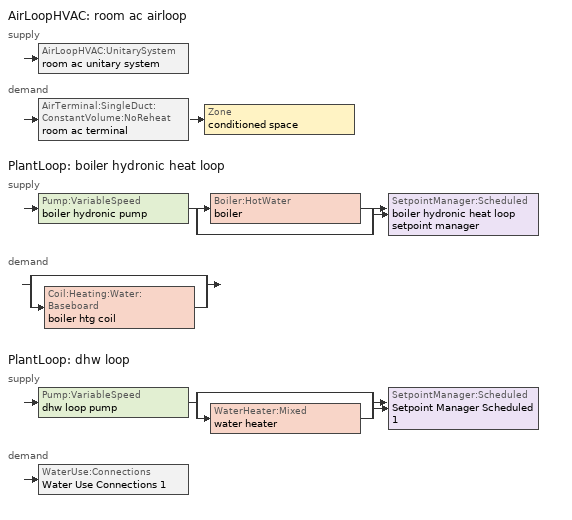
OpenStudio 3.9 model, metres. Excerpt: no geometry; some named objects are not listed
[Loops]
AirLoopHVAC 'room ac airloop'
 supply: AirLoopHVAC:UnitarySystem 'room ac unitary system'
 demand: AirTerminal:SingleDuct:ConstantVolume:NoReheat 'room ac terminal' > Zone 'conditioned space'
PlantLoop 'boiler hydronic heat loop'
 supply: Pump:VariableSpeed 'boiler hydronic pump' > split
  | Boiler:HotWater 'boiler'
  | bypass
  join > SetpointManager:Scheduled 'boiler hydronic heat loop setpoint manager'
 demand: split
  | bypass
  | Coil:Heating:Water:Baseboard 'boiler htg coil'
PlantLoop 'dhw loop'
 supply: Pump:VariableSpeed 'dhw loop pump' > split
  | bypass
  | WaterHeater:Mixed 'water heater'
  join > SetpointManager:Scheduled 'Setpoint Manager Scheduled 1'
 demand: WaterUse:Connections 'Water Use Connections 1'
[Sizing:Zone]
conditioned space: Zone Cooling Design Supply Air Temperature Input Method=SupplyAirTemperature; Zone Cooling Design Supply Air Temperature {C}=14; Zone Cooling Design Supply Air Temperature Difference {deltaC}=11.11; Zone Heating Design Supply Air Temperature Input Method=SupplyAirTemperature; Zone Heating Design Supply Air Temperature {C}=40; Zone Heating Design Supply Air Temperature Difference {deltaC}=11.11; Zone Cooling Design Supply Air Humidity Ratio {kg-H2O/kg-air}=0.0085; Zone Heating Design Supply Air Humidity Ratio {kg-H2O/kg-air}=0.008; Cooling Design Air Flow Method=DesignDay; Heating Design Air Flow Method=DesignDay; Account for Dedicated Outdoor Air System=No; Dedicated Outdoor Air System Control Strategy=NeutralSupplyAir; Dedicated Outdoor Air Low Setpoint Temperature for Design {C}=autosize; Dedicated Outdoor Air High Setpoint Temperature for Design {C}=autosize; Zone Load Sizing Method=Sensible Load Only No Latent Load; Zone Latent Cooling Design Supply Air Humidity Ratio Input Method=HumidityRatioDifference; Zone Cooling Design Supply Air Humidity Ratio Difference {kgWater/kgDryAir}=0.005; Zone Latent Heating Design Supply Air Humidity Ratio Input Method=HumidityRatioDifference; Zone Humidification Design Supply Air Humidity Ratio Difference {kgWater/kgDryAir}=0.005; Sizing Option=Coincident
[Zone equipment]
conditioned space: ideal air system, room ac terminal, boiler baseboard
[ZoneHVAC:IdealLoadsAirSystem]
ideal air system: Maximum Heating Supply Air Temperature {C}=50; Minimum Cooling Supply Air Temperature {C}=10; Maximum Heating Supply Air Humidity Ratio {kg-H2O/kg-air}=0.015; Minimum Cooling Supply Air Humidity Ratio {kg-H2O/kg-air}=0.01; Heating Limit=LimitCapacity; Maximum Sensible Heating Capacity {W}=0; Cooling Limit=NoLimit; Dehumidification Control Type=None; Humidification Control Type=None
[Coil:Cooling:DX:SingleSpeed]
room ac clg coil: Availability Schedule=Always On Discrete; Rated Total Cooling Capacity {W}=2313.21; Rated Sensible Heat Ratio=0.65; Rated COP {W/W}=2.46644; Rated Air Flow Rate {m3/s}=0.0968521; Rated Evaporator Fan Power Per Volume Flow Rate 2017 {W/(m3/s)}=773.3; Rated Evaporator Fan Power Per Volume Flow Rate 2023 {W/(m3/s)}=934.4; Total Cooling Capacity Function of Temperature Curve=Cool-CAP-fT1; Total Cooling Capacity Function of Flow Fraction Curve=Cool-CAP-fFF1; Energy Input Ratio Function of Temperature Curve=Cool-EIR-fT1; Energy Input Ratio Function of Flow Fraction Curve=Cool-EIR-fFF1; Part Load Fraction Correlation Curve=Cool-PLF-fPLR1; Minimum Outdoor Dry-Bulb Temperature for Compressor Operation {C}=-25; Nominal Time for Condensate Removal to Begin {s}=1000; Ratio of Initial Moisture Evaporation Rate and Steady State Latent Capacity=1.5; Maximum Cycling Rate {cycles/hr}=3; Latent Capacity Time Constant {s}=45; Condenser Type=AirCooled; Evaporative Condenser Effectiveness=0.9; Evaporative Condenser Air Flow Rate {m3/s}=autosize; Evaporative Condenser Pump Rated Power Consumption {W}=autosize; Crankcase Heater Capacity {W}=0; Maximum Outdoor Dry-Bulb Temperature for Crankcase Heater Operation {C}=10; Basin Heater Capacity {W/K}=0; Basin Heater Setpoint Temperature {C}=2
[Fan:SystemModel]
room ac supply fan: Availability Schedule=Always On Discrete; Design Maximum Air Flow Rate {m3/s}=0.0967492; Speed Control Method=Discrete; Electric Power Minimum Flow Rate Fraction=0.2; Design Pressure Rise {Pa}=500; Motor Efficiency=1; Motor In Air Stream Fraction=1; Design Electric Power Consumption {W}=autosize; Design Power Sizing Method=PowerPerFlow; Electric Power Per Unit Flow Rate {W/(m3/s)}=1e-06; Electric Power Per Unit Flow Rate Per Unit Pressure {W-s/m3-Pa}=1.66667; Fan Total Efficiency=0.7; Motor Loss Radiative Fraction=0; Speed Flow Fraction 1=1; Speed Electric Power Fraction 1=1
[EnergyManagementSystem:Sensor]
Name | Output Variable or Output Meter Index Key | Output Variable or Output Meter
room_ac_supply_fan_s | room ac supply fan | Fan Electricity Energy
room_ac_clg_coil_s | room ac clg coil | Cooling Coil Total Cooling Energy
boiler_plr_s | boiler | Boiler Part Load Ratio
boiler_hydronic_pump_mfr_s | boiler hydronic pump | Pump Mass Flow Rate
boiler_hydronic_pump_s | boiler hydronic pump | Pump Electricity Energy
boiler_baseboard_s | boiler baseboard | Baseboard Total Heating Energy
water_heater_energy | water heater | Water Heater NaturalGas Rate
water_heater_on_cycle_parasitic | water heater | Water Heater On Cycle Parasitic Electricity Rate
water_heater_off_cycle_parasitic | water heater | Water Heater Off Cycle Parasitic Electricity Rate
fridge_tin_s; tin_s; tin_s_1 | conditioned space | Zone Mean Air Temperature
win_s | conditioned space | Zone Air Humidity Ratio
tout_s | conditioned space | Zone Outdoor Air Drybulb Temperature
room_ac_airloop_Fan_RTF_s | room ac supply fan | Fan Runtime Fraction
conditioned_space_htg_unmet_s | conditioned space | Zone Heating Setpoint Not Met Time
conditioned_space_clg_unmet_s | conditioned space | Zone Cooling Setpoint Not Met Time
dhw_loss | water heater | Water Heater Heat Loss Energy
dhw_rtf | water heater | Water Heater Runtime Fraction
[AirLoopHVAC:UnitarySystem]
room ac unitary system: Control Type=Load; Controlling Zone or Thermostat Location=conditioned space; Dehumidification Control Type=None; Availability Schedule=Always On Discrete; Supply Fan=room ac supply fan; Fan Placement=BlowThrough; Supply Air Fan Operating Mode Schedule=room ac auto fan schedule; DX Heating Coil Sizing Ratio=1; Cooling Coil=room ac clg coil; Use DOAS DX Cooling Coil=No; DOAS DX Cooling Coil Leaving Minimum Air Temperature {C}=2; Latent Load Control=SensibleOnlyLoadControl; Supply Air Flow Rate Method During Cooling Operation=SupplyAirFlowRate; Supply Air Flow Rate During Cooling Operation {m3/s}=0.0967492; Supply Air Flow Rate Method During Heating Operation=SupplyAirFlowRate; Supply Air Flow Rate During Heating Operation {m3/s}=0; Supply Air Flow Rate Method When No Cooling or Heating is Required=SupplyAirFlowRate; Supply Air Flow Rate When No Cooling or Heating is Required {m3/s}=0; No Load Supply Air Flow Rate Control Set To Low Speed=Yes; Maximum Supply Air Temperature {C}=48.8889; Maximum Outdoor Dry-Bulb Temperature for Supplemental Heater Operation {C}=21; Ancilliary On-Cycle Electric Power {W}=0; Ancilliary Off-Cycle Electric Power {W}=0
[AirLoopHVAC]
room ac airloop: Availability Schedule=Always On Discrete; Design Supply Air Flow Rate {m3/s}=0.0967492; Design Return Air Flow Fraction of Supply Air Flow=1
[Sizing:System]
room ac airloop: Central Heating Maximum System Air Flow Ratio=0.3; Preheat Design Temperature {C}=7; Preheat Design Humidity Ratio {kg-H2O/kg-Air}=0.008; Precool Design Temperature {C}=12.8; Precool Design Humidity Ratio {kg-H2O/kg-Air}=0.008; Central Cooling Design Supply Air Temperature {C}=12.8; Central Heating Design Supply Air Temperature {C}=16.7; 100% Outdoor Air in Cooling=Yes; 100% Outdoor Air in Heating=Yes; Central Cooling Design Supply Air Humidity Ratio {kg-H2O/kg-Air}=0.0085; Zone Maximum Outdoor Air Fraction=1; Cooling Supply Air Flow Rate Per Floor Area {m3/s-m2}=0.00996765; Cooling Fraction of Autosized Cooling Supply Air Flow Rate=1; Cooling Supply Air Flow Rate Per Unit Cooling Capacity {m3/s-W}=3.94755e-05; Heating Supply Air Flow Rate Per Floor Area {m3/s-m2}=0.00996765; Heating Fraction of Autosized Heating Supply Air Flow Rate=1; Heating Fraction of Autosized Cooling Supply Air Flow Rate=1; Heating Supply Air Flow Rate Per Unit Heating Capacity {m3/s-W}=3.15882e-05; Cooling Design Capacity Method=CoolingDesignCapacity; Cooling Design Capacity {W}=autosize; Cooling Design Capacity Per Floor Area {W/m2}=234.7; Fraction of Autosized Cooling Design Capacity=1; Heating Design Capacity Method=HeatingDesignCapacity; Heating Design Capacity {W}=autosize; Heating Design Capacity Per Floor Area {W/m2}=157; Fraction of Autosized Heating Design Capacity=1; Central Cooling Capacity Control Method=OnOff; Occupant Diversity=autosize
[AirTerminal:SingleDuct:ConstantVolume:NoReheat]
room ac terminal: Availability Schedule=Always On Discrete; Maximum Air Flow Rate {m3/s}=0.0967492
[PlantLoop] Fluid Type=Water; Glycol Concentration=0; Load Distribution Scheme=Optimal
Name | Plant Loop Volume {m3} | Maximum Loop Flow Rate {m3/s}
boiler hydronic heat loop | Autocalculate
dhw loop | 0.003 | 0.01
[Sizing:Plant] Loop Type=Heating; Sizing Option=NonCoincident; Zone Timesteps in Averaging Window=1; Coincident Sizing Factor Mode=None
Name | Design Loop Exit Temperature {C} | Loop Design Temperature Difference {deltaC}
boiler hydronic heat loop | 82.2222 | 11.1111
dhw loop | 52.6667 | 5.55556
[Pump:VariableSpeed] Motor Efficiency=0.85; Fraction of Motor Inefficiencies to Fluid Stream=0; Coefficient 1 of the Part Load Performance Curve=0; Coefficient 2 of the Part Load Performance Curve=1; Coefficient 3 of the Part Load Performance Curve=0; Coefficient 4 of the Part Load Performance Curve=0; Minimum Flow Rate {m3/s}=0; Pump Control Type=Intermittent; Skin Loss Radiative Fraction=0.5; Design Power Sizing Method=PowerPerFlowPerPressure; Design Electric Power per Unit Flow Rate {W/(m3/s)}=348701.1; Design Shaft Power per Unit Flow Rate per Unit Head {W-s/m3-Pa}=1.28205; Design Minimum Flow Rate Fraction=0
Name | Rated Flow Rate {m3/s} | Rated Pump Head {Pa} | Rated Power Consumption {W}
boiler hydronic pump | 0.00396635 | 20000 | 105.769
dhw loop pump | 0.01 | 1 | 0
[Boiler:HotWater]
boiler: Fuel Type=NaturalGas; Nominal Capacity {W}=11101.8; Nominal Thermal Efficiency=0.78; Efficiency Curve Temperature Evaluation Variable=LeavingBoiler; Normalized Boiler Efficiency Curve=NonCondensingBoilerEff; Minimum Part Load Ratio=0; Maximum Part Load Ratio=1; Optimum Part Load Ratio=1; Water Outlet Upper Temperature Limit {C}=99.9; Boiler Flow Mode=LeavingSetpointModulated; On Cycle Parasitic Electric Load {W}=0; Off Cycle Parasitic Fuel Load {W}=0; Sizing Factor=1
[EnergyManagementSystem:InternalVariable]
Name | Internal Data Index Key | Internal Data Type
boiler_hydronic_pump_rated_mfr | boiler hydronic pump | Pump Maximum Mass Flow Rate
room_ac_airloop_max_sup_fan_mfr | room ac supply fan | Fan Maximum Mass Flow Rate
[EnergyManagementSystem:Actuator]
Name | Actuated Component | Actuated Component Type | Actuated Component Control Type
boiler_hydronic_pump_pressure_rise_act | boiler hydronic pump | Pump | Pump Pressure Rise
fridge_schedule_act | fridge schedule | Schedule:Constant | Schedule Value
natural_vent_flow_act | natural vent flow | Zone Infiltration | Air Exchange Flow Rate
whole_house_fan_flow_act | whole house fan flow | Zone Infiltration | Air Exchange Flow Rate
infil_flow_act | infil flow | Zone Infiltration | Air Exchange Flow Rate
[SetpointManager:Scheduled] Control Variable=Temperature
Name | Schedule
boiler hydronic heat loop setpoint manager | boiler hydronic heat supply setpoint
Setpoint Manager Scheduled 1 | dhw temp
[Coil:Heating:Water:Baseboard]
boiler htg coil: Heating Design Capacity Method=HeatingDesignCapacity; Heating Design Capacity {W}=11101.8; Heating Design Capacity Per Floor Area {W/m2}=0; Fraction of Autosized Heating Design Capacity=0.8; U-Factor Times Area Value {W/K}=799.331; Maximum Water Flow Rate {m3/s}=0.000478245; Convergence Tolerance=0.001
[ZoneHVAC:Baseboard:Convective:Water]
boiler baseboard: Availability Schedule=Always On Discrete; Heating Coil=boiler htg coil
[External:File]
External File 1: File=in.schedules.csv
[ElectricEquipment:Definition]
clothes washer: Design Level Calculation Method=EquipmentLevel; Design Level {W}=1248.03; Fraction Latent=0.03; Fraction Radiant=0.162; Fraction Lost=0.7
[WaterHeater:Mixed]
water heater: Tank Volume {m3}=0.143846; Setpoint Temperature Schedule=water heater setpoint; Deadband Temperature Difference {deltaC}=2; Maximum Temperature Limit {C}=99; Heater Control Type=Cycle; Heater Maximum Capacity {W}=10550.6; Heater Minimum Capacity {W}=0; Heater Fuel Type=NaturalGas; Heater Thermal Efficiency=0.774905; Off Cycle Parasitic Fuel Consumption Rate {W}=0; Off Cycle Parasitic Fuel Type=Electricity; Off Cycle Parasitic Heat Fraction to Tank=0; On Cycle Parasitic Fuel Consumption Rate {W}=0; On Cycle Parasitic Fuel Type=Electricity; On Cycle Parasitic Heat Fraction to Tank=0; Ambient Temperature Indicator=ThermalZone; Ambient Temperature Thermal Zone=conditioned space; Off Cycle Loss Coefficient to Ambient Temperature {W/K}=4.19338; Off Cycle Loss Fraction to Thermal Zone=0.64; On Cycle Loss Coefficient to Ambient Temperature {W/K}=4.19338; On Cycle Loss Fraction to Thermal Zone=1; Use Side Effectiveness=1; Source Side Effectiveness=1; Use Side Design Flow Rate {m3/s}=autosize; Source Side Design Flow Rate {m3/s}=autosize; Indirect Water Heating Recovery Time {hr}=1.5; Source Side Flow Control Mode=IndirectHeatPrimarySetpoint
[WaterHeater:Sizing]
water heater: Design Mode=PeakDraw; Time Storage Can Meet Peak Draw {hr}=0.538503; Time for Tank Recovery {hr}=0; Nominal Tank Volume for Autosizing Plant Connections {m3}=1
[WaterUse:Connections]
Water Use Connections 1: Drain Water Heat Exchanger Type=None; Drain Water Heat Exchanger Destination=Plant; Water Use Equipment Name 1=dhw fixtures; Water Use Equipment Name 2=dhw distribution waste; Water Use Equipment Name 3=clothes washer
[WaterUse:Equipment:Definition]
Name | Peak Flow Rate {m3/s} | Target Temperature Schedule
dhw fixtures | 4.13016e-05 | mixed water temperature schedule
dhw distribution waste | 1.48454e-05 | mixed water temperature schedule
clothes washer | 6.08126e-06
[WaterUse:Equipment]
Name | Water Use Equipment Definition | Flow Rate Fraction Schedule
dhw fixtures | dhw fixtures | hot_water_fixtures
dhw distribution waste | dhw distribution waste | hot_water_fixtures
clothes washer | clothes washer | hot_water_clothes_washer
[Schedule:Constant]
Name | Value
Always On Discrete | 1
room ac auto fan schedule; fridge schedule | 0
boiler hydronic heat supply setpoint | 82.2222
dhw temp; water heater setpoint | 52.6667
mixed water temperature schedule | 40.5556
[Curve:Biquadratic] Minimum Value of x=-100; Maximum Value of x=100; Minimum Value of y=-100; Maximum Value of y=100
Name | Coefficient1 Constant | Coefficient2 x | Coefficient3 x**2 | Coefficient4 y | Coefficient5 y**2 | Coefficient6 x*y
Cool-CAP-fT1 | 1.55736 | -0.0744482 | 0.0030986 | 0.00145958 | -4.1148e-05 | -0.000426714
Cool-EIR-fT1 | -0.350448 | 0.11681 | -0.00339951 | -0.00122609 | 0.000600809 | -0.000466884
[Curve:Quadratic] Coefficient3 x**2=0; Minimum Value of x=0
Name | Coefficient1 Constant | Coefficient2 x | Maximum Value of x | Minimum Curve Output | Maximum Curve Output
Cool-CAP-fFF1; Cool-EIR-fFF1 | 1 | 0 | 2 | 0 | 2
Cool-PLF-fPLR1 | 0.78 | 0.22 | 1 | 0.7 | 1
[Curve:Bicubic]
NonCondensingBoilerEff: Coefficient1 Constant=1.11172; Coefficient2 x=0.0786141; Coefficient3 x**2=-0.400426; Coefficient4 y=0; Coefficient5 y**2=-0.000156783; Coefficient6 x*y=0.0093846; Coefficient7 x**3=0.234258; Coefficient8 y**3=1.32927e-06; Coefficient9 x**2*y=-0.0044467; Coefficient10 x*y**2=-1.22498e-05; Minimum Value of x=0.1; Maximum Value of x=1; Minimum Value of y=20; Maximum Value of y=80
[Schedule:File] External File=External File 1; Rows to Skip at Top=1; Number of Hours of Data=8760; Interpolate to Timestep=Yes; Minutes per Item=15; Translate File With Relative Path=Yes
Name | Column Number
hot_water_fixtures | 10
hot_water_clothes_washer | 6
